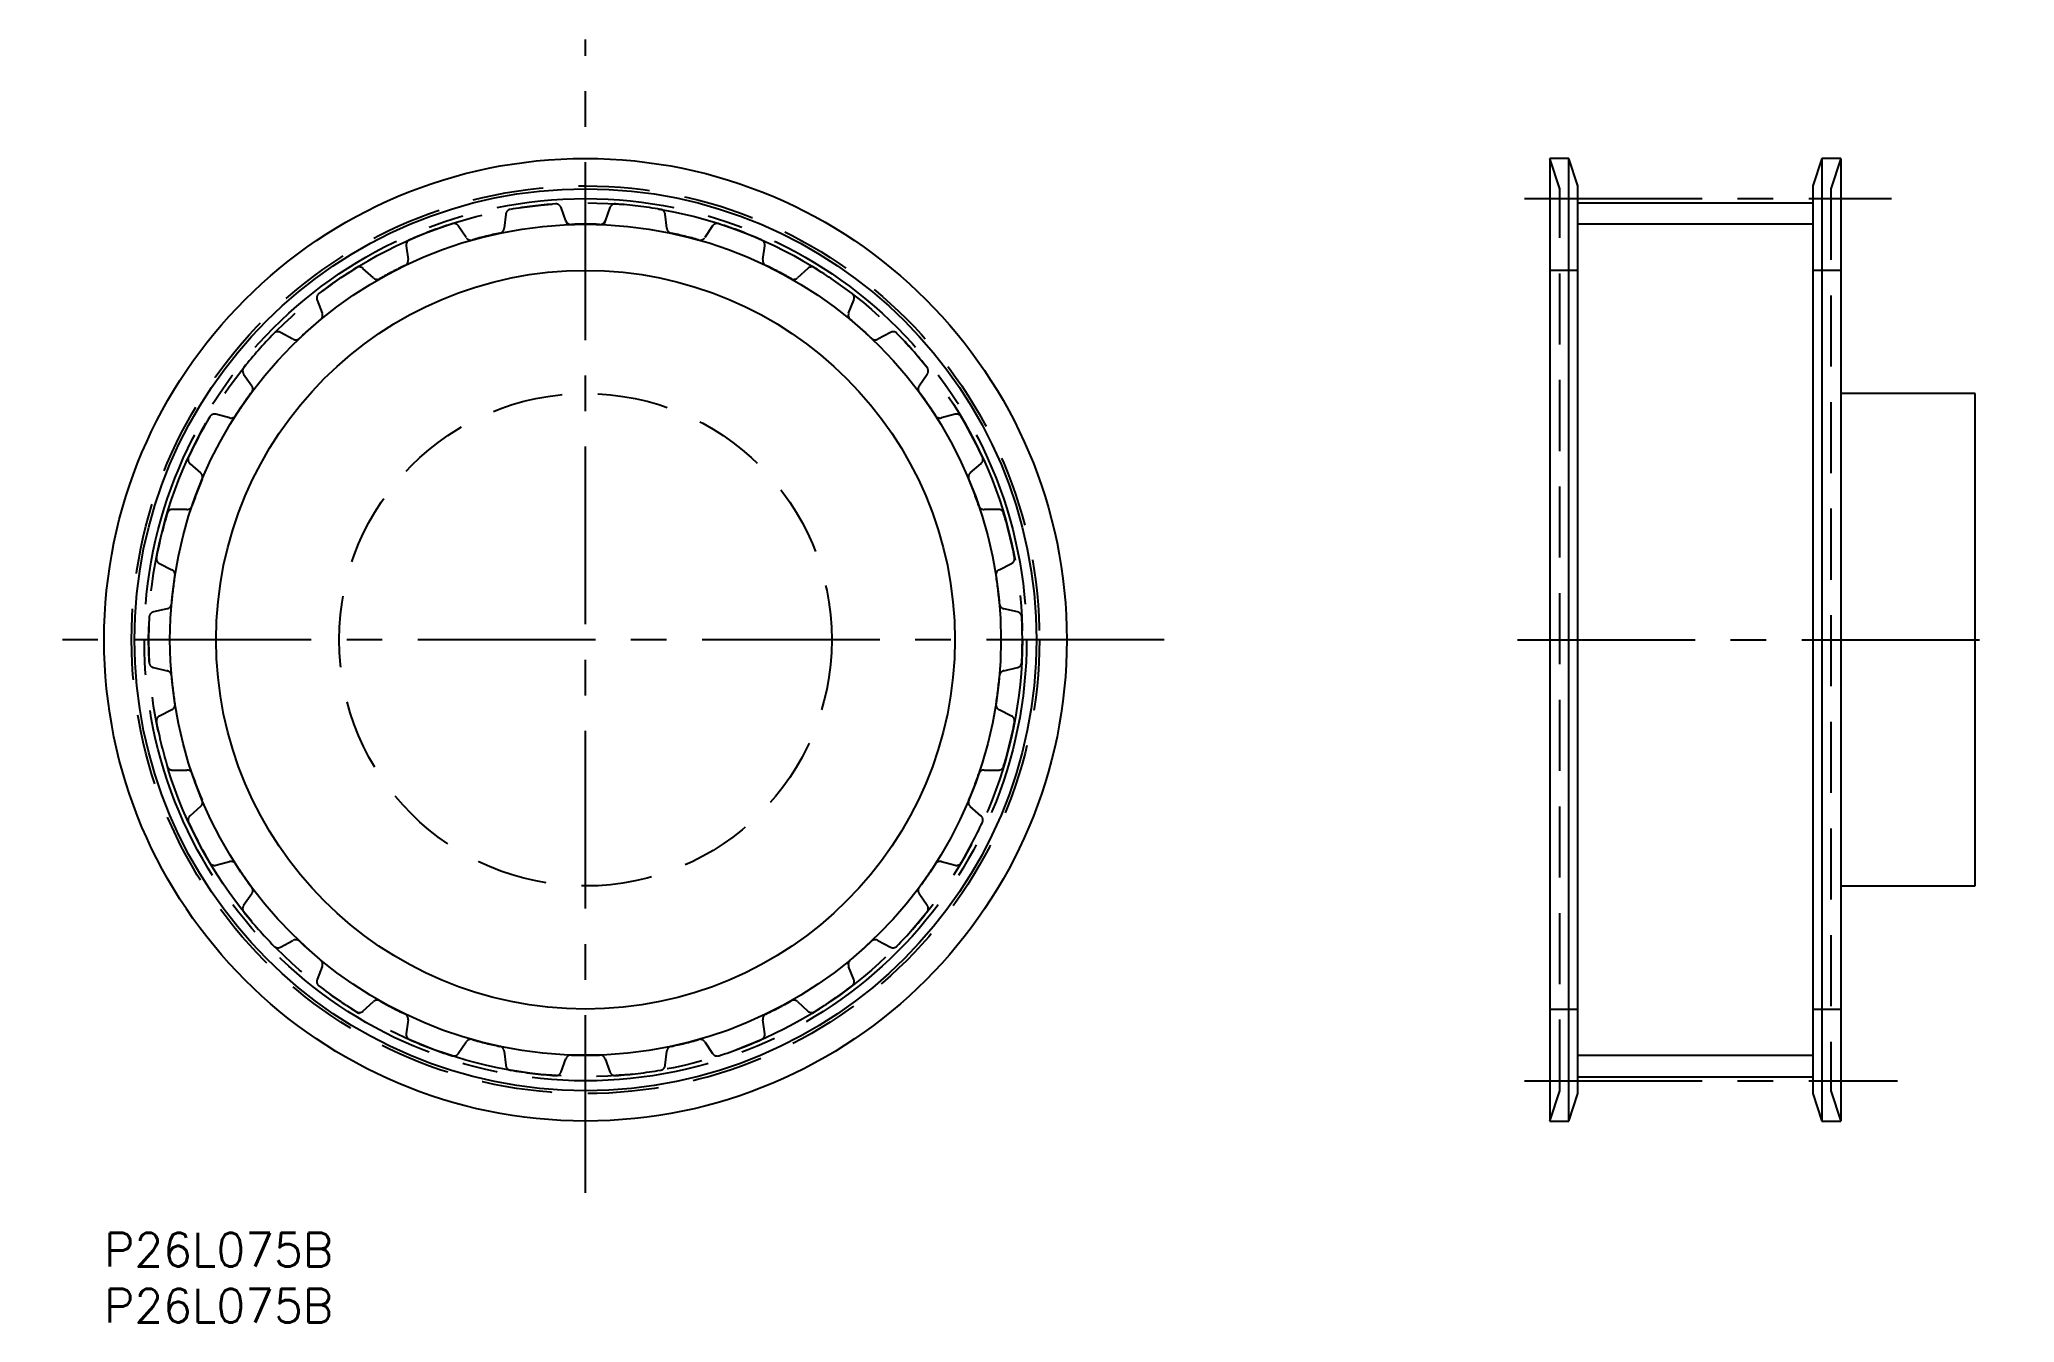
# Model space of a CAD drawing. Extents: x -6 to 171, y -8 to 107.
import ezdxf

# ---------------------------------------------------------------- set-up
doc = ezdxf.new("R2010")
doc.units = 0
doc.header["$LTSCALE"] = 0.5
for name, pattern in [('CENTER', [50.8, 31.75, -6.35, 6.35, -6.35]), ('DASHED', [19.05, 12.7, -6.35]), ('PHANTOM', [63.5, 31.75, -6.35, 6.35, -6.35, 6.35, -6.35])]:
    doc.linetypes.add(name, pattern=pattern)
for name, color, linetype in [('MSM_CENTER', 1, 'CENTER'), ('MSM_CONTINUOUS', 7, 'CONTINUOUS'), ('MSM_DASHED', 4, 'DASHED'), ('MSM_IMAGINARY', 6, 'PHANTOM'), ('MSM_NARROW', 5, 'CONTINUOUS'), ('MSM_PART_NUMBER', 7, 'CONTINUOUS')]:
    doc.layers.add(name, color=color, linetype=linetype)
doc.styles.get("Standard").update_dxf_attribs({"font": 'txt.shx', "height": 3, "bigfont": 'bigfont.shx'})

msp = doc.modelspace()

# ---------------------------------------------------------------- linework, layer by layer
at = {"layer": 'MSM_CENTER'}
for p, q in [((43, 3.58), (43, 106.63)), ((126.88, 92.41), (159.67, 92.41)), ((94.69, 53), (-5.78, 53)), ((126.26, 53), (170.67, 53)), ((126.88, 13.58), (160.22, 13.58))]:
    msp.add_line(p, q, dxfattribs=at)
msp.add_circle((43, 53), 39.41, dxfattribs=at)
at = {"layer": 'MSM_CONTINUOUS'}
for p, q in [((130.84, 96), (129.16, 96)), ((129.16, 96), (129.16, 10)), ((131.66, 93.55), (130.84, 96)), ((130.84, 10), (130.84, 96)), ((153.47, 96), (152.66, 93.55)), ((155.16, 96), (153.47, 96)), ((153.47, 96), (153.47, 10)), ((155.16, 96), (155.16, 10)), ((131.66, 12.45), (131.66, 93.55)), ((152.66, 93.55), (152.66, 12.45)), ((131.66, 92.03), (152.66, 92.03)), ((167.16, 75), (155.16, 75)), ((167.16, 31), (167.16, 75)), ((155.16, 31), (167.16, 31)), ((130.84, 10), (131.66, 12.45)), ((131.66, 13.96), (152.66, 13.96)), ((152.66, 12.45), (153.47, 10)), ((129.16, 10), (130.84, 10)), ((153.47, 10), (155.16, 10))]:
    msp.add_line(p, q, dxfattribs=at)
for radius in [43, 40.29, 33]:
    msp.add_circle((43, 53), radius, dxfattribs=at)
at = {"layer": 'MSM_DASHED'}
for p, q in [((130.06, 93.29), (129.16, 96)), ((155.16, 96), (154.26, 93.29)), ((130.06, 12.71), (130.06, 93.29)), ((154.26, 93.29), (154.26, 12.71)), ((35.88, 91.01), (35.74, 89.76)), ((41.25, 90.43), (40.82, 91.61)), ((45.18, 91.61), (44.75, 90.43)), ((50.26, 89.76), (50.12, 91.01)), ((32.34, 88.93), (31.64, 89.97)), ((54.36, 89.97), (53.66, 88.93)), ((26.99, 88.2), (27.15, 86.96)), ((58.85, 86.96), (59.01, 88.2)), ((24.06, 85.33), (23.12, 86.18)), ((62.88, 86.18), (61.94, 85.33)), ((131.66, 86), (129.16, 86)), ((155.16, 86), (152.66, 86)), ((19.03, 83.35), (19.49, 82.18)), ((66.51, 82.18), (66.97, 83.35)), ((16.87, 79.86), (15.76, 80.46)), ((70.24, 80.46), (69.13, 79.86)), ((12.46, 76.73), (13.19, 75.7)), ((72.81, 75.7), (73.54, 76.73)), ((11.2, 72.82), (9.98, 73.14)), ((76.02, 73.14), (74.8, 72.82)), ((7.67, 68.73), (8.62, 67.91)), ((77.38, 67.91), (78.33, 68.73)), ((7.38, 64.64), (6.12, 64.65)), ((79.88, 64.65), (78.62, 64.64)), ((4.93, 59.82), (6.05, 59.25)), ((79.95, 59.25), (81.07, 59.82)), ((5.63, 55.77), (4.4, 55.49)), ((81.6, 55.49), (80.37, 55.77)), ((4.4, 50.51), (5.63, 50.23)), ((80.37, 50.23), (81.6, 50.51)), ((6.05, 46.75), (4.93, 46.18)), ((81.07, 46.18), (79.95, 46.75)), ((6.12, 41.35), (7.38, 41.36)), ((78.62, 41.36), (79.88, 41.35)), ((8.62, 38.09), (7.67, 37.27)), ((78.33, 37.27), (77.38, 38.09)), ((9.98, 32.86), (11.2, 33.18)), ((74.8, 33.18), (76.02, 32.86)), ((13.19, 30.3), (12.46, 29.27)), ((73.54, 29.27), (72.81, 30.3)), ((15.76, 25.54), (16.87, 26.14)), ((69.13, 26.14), (70.24, 25.54)), ((19.49, 23.82), (19.03, 22.65)), ((66.97, 22.65), (66.51, 23.82)), ((23.12, 19.82), (24.06, 20.67)), ((61.94, 20.67), (62.88, 19.82)), ((129.16, 20), (131.66, 20)), ((152.66, 20), (155.16, 20)), ((27.15, 19.04), (26.99, 17.8)), ((59.01, 17.8), (58.85, 19.04)), ((31.64, 16.03), (32.34, 17.07)), ((35.74, 16.24), (35.88, 14.99)), ((50.12, 14.99), (50.26, 16.24)), ((53.66, 17.07), (54.36, 16.03)), ((40.82, 14.39), (41.25, 15.57)), ((44.75, 15.57), (45.18, 14.39)), ((129.16, 10), (130.06, 12.71)), ((154.26, 12.71), (155.16, 10))]:
    msp.add_line(p, q, dxfattribs=at)
for radius in [40.55, 22]:
    msp.add_circle((43, 53), radius, dxfattribs=at)
for centre, radius, start, end in [((43, 53), 39.03, 93.9433, 99.9028), ((40.35, 91.44), 0.5, 20, 93.9433), ((45.65, 91.44), 0.5, 86.0567, 160), ((43, 53), 39.03, 80.0972, 86.0567), ((43, 53), 39.03, 107.7895, 113.749), ((31.23, 89.69), 0.5, 33.8462, 107.7895), ((36.37, 90.96), 0.5, 99.9028, 173.8462), ((41.72, 90.6), 0.5, 200, 271.9495), ((43, 53), 37.13, 88.0505, 91.9495), ((44.28, 90.6), 0.5, 268.0505, 340), ((49.63, 90.96), 0.5, 6.1538, 80.0972), ((54.77, 89.69), 0.5, 72.2105, 146.1538), ((43, 53), 39.03, 66.251, 72.2105), ((27.48, 88.27), 0.5, 113.749, 187.6923), ((32.76, 89.2), 0.5, 213.8462, 285.7956), ((43, 53), 37.13, 101.8967, 105.7956), ((35.24, 89.82), 0.5, 281.8967, 353.8462), ((50.76, 89.82), 0.5, 186.1538, 258.1033), ((43, 53), 37.13, 74.2044, 78.1033), ((53.24, 89.2), 0.5, 254.2044, 326.1538), ((58.52, 88.27), 0.5, 352.3077, 66.251), ((26.66, 86.89), 0.5, 295.7428, 7.6923), ((59.34, 86.89), 0.5, 172.3077, 244.2571), ((43, 53), 39.03, 121.6356, 127.5951), ((22.79, 85.81), 0.5, 47.6923, 121.6356), ((24.39, 85.7), 0.5, 227.6923, 299.6418), ((43, 53), 37.13, 115.7429, 119.6418), ((43, 53), 37.13, 60.3582, 64.2571), ((61.61, 85.7), 0.5, 240.3582, 312.3077), ((63.21, 85.81), 0.5, 58.3644, 132.3077), ((43, 53), 39.03, 52.4049, 58.3644), ((19.49, 83.53), 0.5, 127.5951, 201.5385), ((66.51, 83.53), 0.5, 338.4615, 52.4049), ((43, 53), 37.13, 129.589, 133.4879), ((19.02, 82), 0.5, 309.589, 21.5385), ((66.98, 82), 0.5, 158.4615, 230.411), ((43, 53), 37.13, 46.5121, 50.411), ((43, 53), 39.03, 135.4818, 141.4413), ((15.52, 80.02), 0.5, 61.5385, 135.4818), ((17.11, 80.3), 0.5, 241.5385, 313.4879), ((68.89, 80.3), 0.5, 226.5121, 298.4615), ((70.48, 80.02), 0.5, 44.5182, 118.4615), ((43, 53), 39.03, 38.5587, 44.5182), ((12.87, 77.02), 0.5, 141.4413, 215.3846), ((73.13, 77.02), 0.5, 324.6154, 38.5587), ((43, 53), 37.13, 143.4352, 147.3341), ((12.78, 75.41), 0.5, 323.4352, 35.3846), ((73.22, 75.41), 0.5, 144.6154, 216.5648), ((43, 53), 37.13, 32.6659, 36.5648), ((43, 53), 39.03, 149.3279, 155.2875), ((9.86, 72.66), 0.5, 75.3846, 149.3279), ((11.33, 73.31), 0.5, 255.3846, 327.3341), ((74.67, 73.31), 0.5, 212.6659, 284.6154), ((76.14, 72.66), 0.5, 30.6721, 104.6154), ((43, 53), 39.03, 24.7125, 30.6721), ((7.99, 69.11), 0.5, 155.2875, 229.2308), ((78.01, 69.11), 0.5, 310.7692, 24.7125), ((43, 53), 37.13, 157.2813, 161.1802), ((8.29, 67.53), 0.5, 337.2813, 49.2308), ((77.71, 67.53), 0.5, 130.7692, 202.7187), ((43, 53), 37.13, 18.8198, 22.7187), ((43, 53), 39.03, 163.1741, 169.1336), ((6.11, 64.15), 0.5, 89.2308, 163.1741), ((7.39, 65.14), 0.5, 269.2308, 341.1802), ((78.61, 65.14), 0.5, 198.8198, 270.7692), ((79.89, 64.15), 0.5, 16.8259, 90.7692), ((43, 53), 39.03, 10.8664, 16.8259), ((5.16, 60.26), 0.5, 169.1336, 243.0769), ((80.84, 60.26), 0.5, 296.9231, 10.8664), ((43, 53), 37.13, 171.1275, 175.0264), ((5.83, 58.8), 0.5, 351.1275, 63.0769), ((80.17, 58.8), 0.5, 116.9231, 188.8725), ((43, 53), 37.13, 4.9736, 8.8725), ((43, 53), 39.03, 177.0202, 182.9798), ((4.52, 55), 0.5, 103.0769, 177.0202), ((5.52, 56.26), 0.5, 283.0769, 355.0264), ((80.48, 56.26), 0.5, 184.9736, 256.9231), ((81.48, 55), 0.5, 2.9798, 76.9231), ((43, 53), 39.03, 357.0202, 2.9798), ((4.52, 51), 0.5, 182.9798, 256.9231), ((5.52, 49.74), 0.5, 4.9736, 76.9231), ((43, 53), 37.13, 184.9736, 188.8725), ((43, 53), 37.13, 351.1275, 355.0264), ((80.48, 49.74), 0.5, 103.0769, 175.0264), ((81.48, 51), 0.5, 283.0769, 357.0202), ((5.16, 45.74), 0.5, 116.9231, 190.8664), ((5.83, 47.2), 0.5, 296.9231, 8.8725), ((80.17, 47.2), 0.5, 171.1275, 243.0769), ((80.84, 45.74), 0.5, 349.1336, 63.0769), ((43, 53), 39.03, 190.8664, 196.8259), ((43, 53), 39.03, 343.1741, 349.1336), ((6.11, 41.85), 0.5, 196.8259, 270.7692), ((7.39, 40.86), 0.5, 18.8198, 90.7692), ((43, 53), 37.13, 198.8198, 202.7187), ((43, 53), 37.13, 337.2813, 341.1802), ((78.61, 40.86), 0.5, 89.2308, 161.1802), ((79.89, 41.85), 0.5, 269.2308, 343.1741), ((7.99, 36.89), 0.5, 130.7692, 204.7125), ((8.29, 38.47), 0.5, 310.7692, 22.7187), ((77.71, 38.47), 0.5, 157.2813, 229.2308), ((78.01, 36.89), 0.5, 335.2875, 49.2308), ((43, 53), 39.03, 204.7125, 210.6721), ((43, 53), 39.03, 329.3279, 335.2875), ((9.86, 33.34), 0.5, 210.6721, 284.6154), ((11.33, 32.69), 0.5, 32.6659, 104.6154), ((43, 53), 37.13, 212.6659, 216.5648), ((43, 53), 37.13, 323.4352, 327.3341), ((74.67, 32.69), 0.5, 75.3846, 147.3341), ((76.14, 33.34), 0.5, 255.3846, 329.3279), ((12.78, 30.59), 0.5, 324.6154, 36.5648), ((73.22, 30.59), 0.5, 143.4352, 215.3846), ((12.87, 28.98), 0.5, 144.6154, 218.5587), ((43, 53), 39.03, 218.5587, 224.5182), ((43, 53), 39.03, 315.4818, 321.4413), ((73.13, 28.98), 0.5, 321.4413, 35.3846), ((15.52, 25.98), 0.5, 224.5182, 298.4615), ((17.11, 25.7), 0.5, 46.5121, 118.4615), ((43, 53), 37.13, 226.5121, 230.411), ((43, 53), 37.13, 309.589, 313.4879), ((68.89, 25.7), 0.5, 61.5385, 133.4879), ((70.48, 25.98), 0.5, 241.5385, 315.4818), ((19.02, 24), 0.5, 338.4615, 50.411), ((66.98, 24), 0.5, 129.589, 201.5385), ((19.49, 22.47), 0.5, 158.4615, 232.4049), ((43, 53), 39.03, 232.4049, 238.3644), ((43, 53), 39.03, 301.6356, 307.5951), ((66.51, 22.47), 0.5, 307.5951, 21.5385), ((22.79, 20.19), 0.5, 238.3644, 312.3077), ((24.39, 20.3), 0.5, 60.3582, 132.3077), ((43, 53), 37.13, 240.3582, 244.2571), ((26.66, 19.11), 0.5, 352.3077, 64.2571), ((59.34, 19.11), 0.5, 115.7428, 187.6923), ((43, 53), 37.13, 295.7429, 299.6418), ((61.61, 20.3), 0.5, 47.6923, 119.6418), ((63.21, 20.19), 0.5, 227.6923, 301.6356), ((27.48, 17.73), 0.5, 172.3077, 246.251), ((58.52, 17.73), 0.5, 293.749, 7.6923), ((43, 53), 39.03, 246.251, 252.2105), ((31.23, 16.31), 0.5, 252.2105, 326.1538), ((32.76, 16.8), 0.5, 74.2044, 146.1538), ((43, 53), 37.13, 254.2044, 258.1033), ((35.24, 16.18), 0.5, 6.1538, 78.1033), ((41.72, 15.4), 0.5, 88.0505, 160), ((43, 53), 37.13, 268.0505, 271.9495), ((44.28, 15.4), 0.5, 20, 91.9495), ((50.76, 16.18), 0.5, 101.8967, 173.8462), ((43, 53), 37.13, 281.8967, 285.7956), ((53.24, 16.8), 0.5, 33.8462, 105.7956), ((54.77, 16.31), 0.5, 213.8462, 287.7895), ((43, 53), 39.03, 287.7895, 293.749), ((36.37, 15.04), 0.5, 186.1538, 260.0972), ((43, 53), 39.03, 260.0972, 266.0567), ((40.35, 14.56), 0.5, 266.0567, 340), ((45.65, 14.56), 0.5, 200, 273.9433), ((43, 53), 39.03, 273.9433, 279.9028), ((49.63, 15.04), 0.5, 279.9028, 353.8462)]:
    msp.add_arc(centre, radius, start, end, dxfattribs=at)
at = {"layer": 'MSM_IMAGINARY'}
msp.add_circle((43, 53), 39.03, dxfattribs=at)
at = {"layer": 'MSM_NARROW'}
for p, q in [((41.25, 90.43), (41.37, 90.09)), ((44.75, 90.43), (44.63, 90.09)), ((152.66, 90.12), (131.66, 90.12)), ((152.66, 15.87), (131.66, 15.87))]:
    msp.add_line(p, q, dxfattribs=at)
msp.add_circle((43, 53), 37.12, dxfattribs=at)

# ---------------------------------------------------------------- texts
at = {"layer": 'MSM_PART_NUMBER'}
for p in [(0, -3), (0, -8)]:
    msp.add_text('P26L075B', height=3, dxfattribs=at).set_placement(p)

doc.saveas('drawing.dxf')
